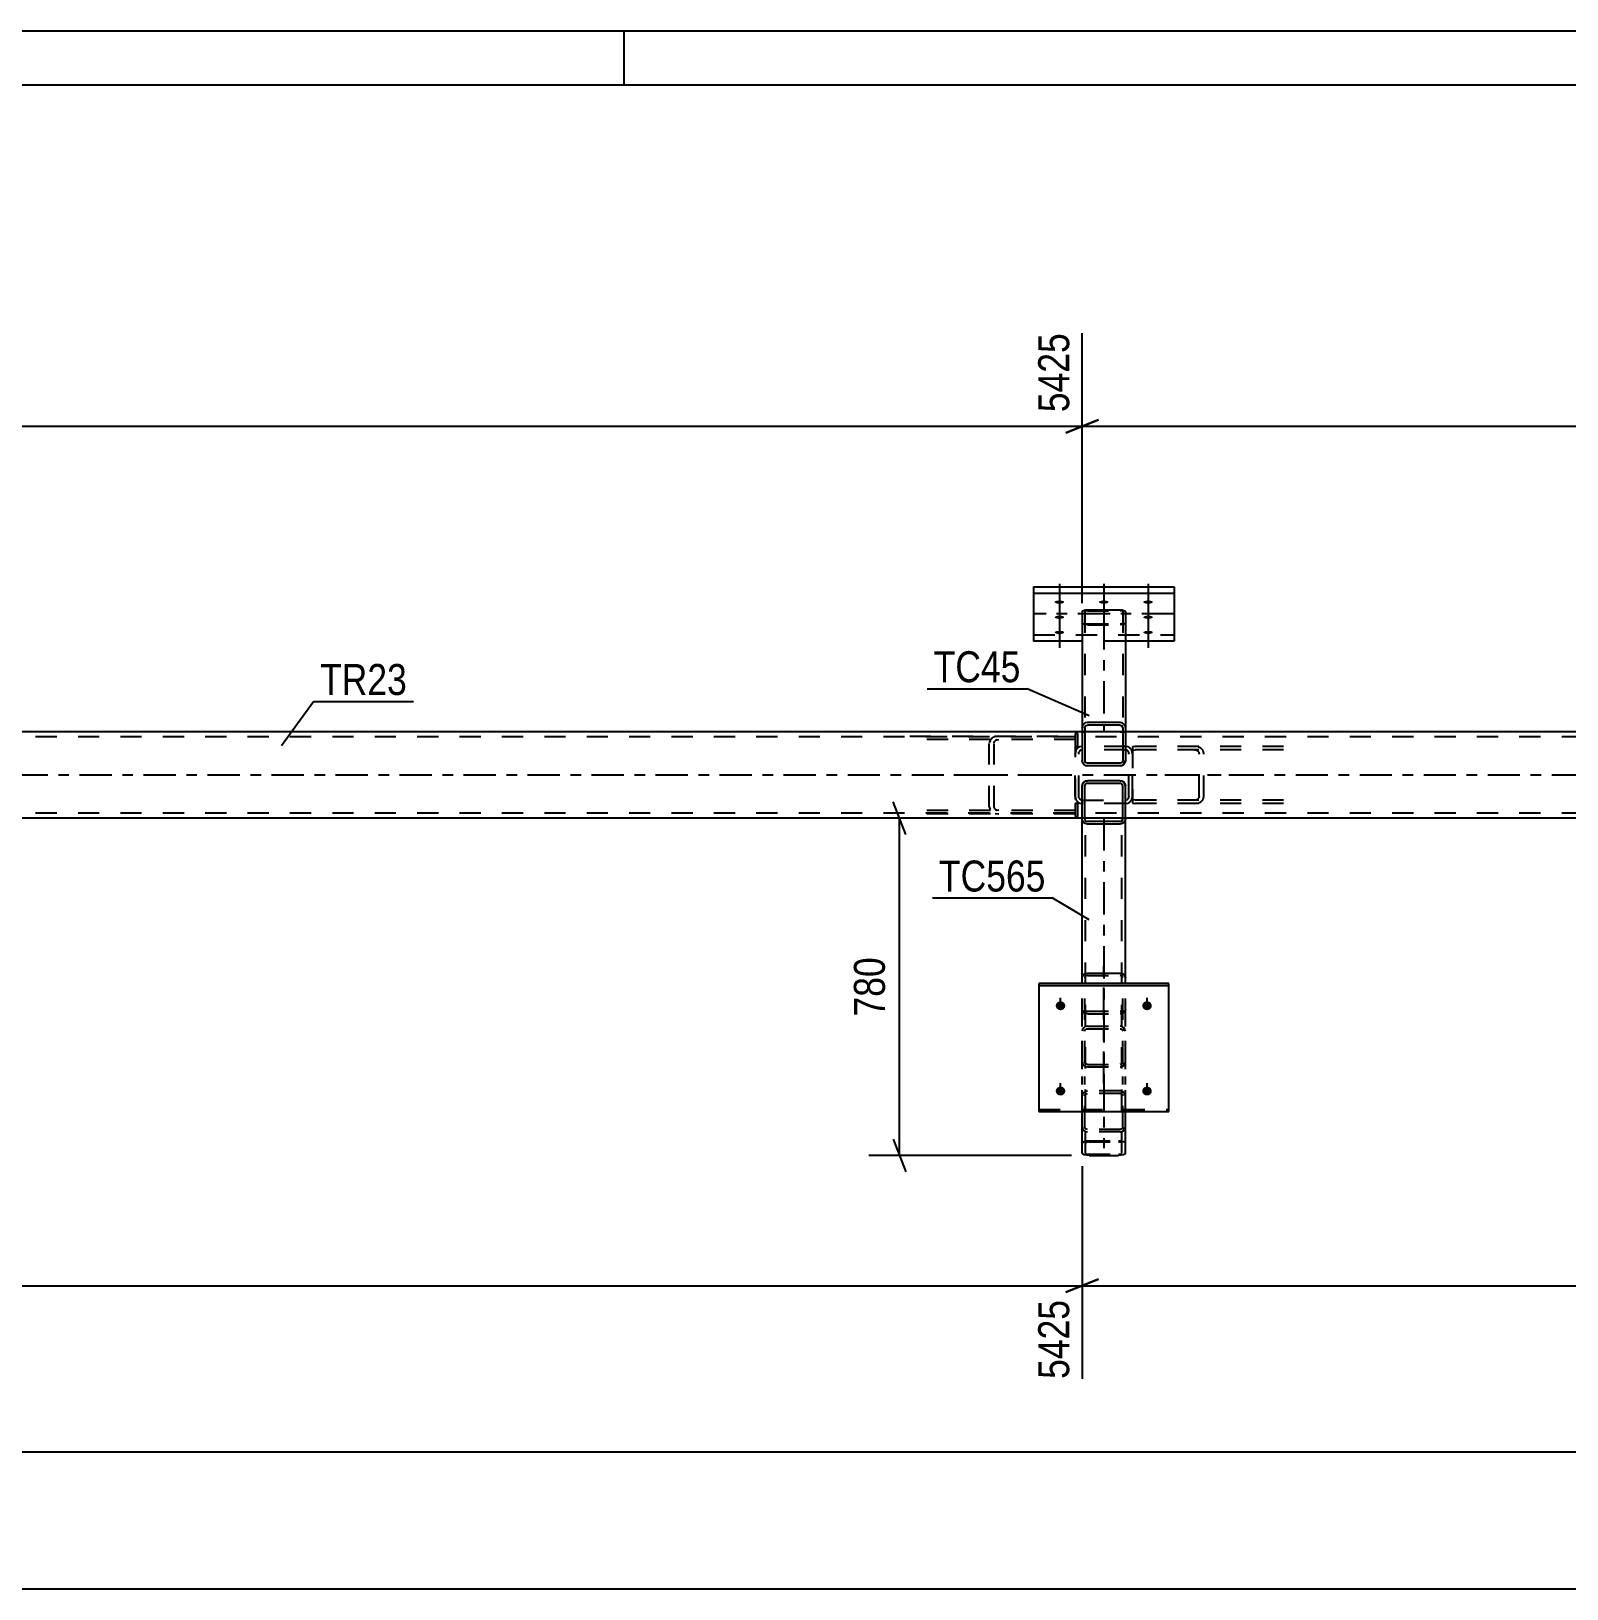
# Model space of a CAD drawing. Header units: millimetres. Extents: x 0 to 1189, y 0 to 841.
# Drawn here: x 294.2 to 436.2, y 696.9 to 841 of the extents above; entities that cross this region are included whole.
import ezdxf

# ---------------------------------------------------------------- set-up
doc = ezdxf.new("R2010")
doc.units = ezdxf.units.MM
doc.linetypes.add('DXK_LINE_DOT2', pattern=[3.9198, 1.9599, -1.9599])
doc.linetypes.add('DXK_LINE_DOT3', pattern=[5.9187, 2.979, -0.9799, 0.9799, -0.9799])
doc.styles.add('Arial Narrow', font='ARIALN.TTF', dxfattribs={"height": 0.2})

# ---------------------------------------------------------------- blocks, each defined once
blk = doc.blocks.new('Unknown-405118385-1163')
at = {"color": 5, "linetype": 'Continuous'}
for p, q in [((1189, 841), (0, 841)), ((349, 836), (349, 841)), ((1184, 836), (5, 836))]:
    blk.add_line(p, q, dxfattribs=at)
blk = doc.blocks.new('Part-405118385-3387 - 3258')
at = {"color": 7, "linetype": 'DXK_LINE_DOT2'}
for p, q in [((390.75, 774.44), (390.7, 774.2)), ((390.7, 770.2), (390.7, 774.2)), ((391.02, 774.2), (391.04, 774.32)), ((391.02, 770.2), (391.02, 774.2)), ((391.34, 774.84), (391.09, 774.79)), ((391.22, 774.49), (391.34, 774.52)), ((395.34, 774.84), (391.34, 774.84)), ((395.34, 774.52), (391.34, 774.52)), ((395.58, 774.79), (395.34, 774.84)), ((395.34, 774.52), (395.46, 774.49)), ((395.63, 774.32), (395.66, 774.2)), ((395.66, 770.2), (395.66, 774.2)), ((395.98, 774.2), (395.93, 774.44)), ((395.98, 770.2), (395.98, 774.2)), ((390.7, 770.2), (390.75, 769.95)), ((391.04, 770.07), (391.02, 770.2)), ((391.09, 769.6), (391.34, 769.56)), ((391.34, 769.88), (391.22, 769.9)), ((391.34, 769.88), (395.34, 769.88)), ((395.34, 769.56), (391.34, 769.56)), ((395.46, 769.9), (395.34, 769.88)), ((395.34, 769.56), (395.58, 769.6)), ((395.66, 770.2), (395.63, 770.07)), ((395.93, 769.95), (395.98, 770.2))]:
    blk.add_line(p, q, dxfattribs=at)
at = {"color": 7, "linetype": 'DXK_LINE_DOT3'}
blk.add_line((393.34, 772.2), (393.34, 772.2), dxfattribs=at)
at = {"color": 7, "linetype": 'DXK_LINE_DOT2'}
for centre, radius, start, end in [((391.34, 774.2), 0.64, 112.5, 157.5), ((391.34, 774.2), 0.32, 112.5, 157.5), ((395.34, 774.2), 0.32, 22.5, 67.5), ((395.34, 774.2), 0.64, 22.5, 67.5), ((391.34, 770.2), 0.64, 202.5, 247.5), ((391.34, 770.2), 0.32, 202.5, 247.5), ((395.34, 770.2), 0.32, 292.5, 337.5), ((395.34, 770.2), 0.64, 292.5, 337.5)]:
    blk.add_arc(centre, radius, start, end, dxfattribs=at)
blk = doc.blocks.new('Part-405118385-3260 - 3258')
at = {"color": 7, "linetype": 'DXK_LINE_DOT2'}
for p, q in [((390.94, 776.04), (390.7, 776.04)), ((390.7, 776.04), (390.7, 774.84)), ((390.94, 774.84), (390.94, 776.04)), ((390.7, 774.84), (390.94, 774.84))]:
    blk.add_line(p, q, dxfattribs=at)
at = {"color": 7, "linetype": 'DXK_LINE_DOT3'}
blk.add_line((390.82, 775.44), (390.82, 775.44), dxfattribs=at)
blk = doc.blocks.new('Bolt-405118385-3295 - 3258')
at = {"linetype": 'Continuous'}
for points in [[(389.24, 788.34), (389.33, 788.34), (389.42, 788.33), (389.5, 788.31), (389.56, 788.29), (389.62, 788.27), (389.66, 788.24), (389.67, 788.21), (389.67, 788.17), (389.66, 788.14), (389.62, 788.12), (389.56, 788.09), (389.5, 788.07), (389.42, 788.05), (389.33, 788.04), (389.24, 788.04), (389.15, 788.04), (389.06, 788.05), (388.98, 788.07), (388.91, 788.09), (388.86, 788.12), (388.82, 788.14), (388.8, 788.17), (388.8, 788.21), (388.82, 788.24), (388.86, 788.27), (388.91, 788.29), (388.98, 788.31), (389.06, 788.33), (389.15, 788.34)], [(393.34, 788.34), (393.43, 788.34), (393.52, 788.33), (393.6, 788.31), (393.66, 788.29), (393.72, 788.27), (393.76, 788.24), (393.77, 788.21), (393.77, 788.17), (393.76, 788.14), (393.72, 788.12), (393.66, 788.09), (393.6, 788.07), (393.52, 788.05), (393.43, 788.04), (393.34, 788.04), (393.25, 788.04), (393.16, 788.05), (393.08, 788.07), (393.01, 788.09), (392.96, 788.12), (392.92, 788.14), (392.9, 788.17), (392.9, 788.21), (392.92, 788.24), (392.96, 788.27), (393.01, 788.29), (393.08, 788.31), (393.16, 788.33), (393.25, 788.34)], [(397.44, 788.34), (397.53, 788.34), (397.62, 788.33), (397.7, 788.31), (397.76, 788.29), (397.82, 788.27), (397.86, 788.24), (397.87, 788.21), (397.87, 788.17), (397.86, 788.14), (397.82, 788.12), (397.76, 788.09), (397.7, 788.07), (397.62, 788.05), (397.53, 788.04), (397.44, 788.04), (397.35, 788.04), (397.26, 788.05), (397.18, 788.07), (397.11, 788.09), (397.06, 788.12), (397.02, 788.14), (397, 788.17), (397, 788.21), (397.02, 788.24), (397.06, 788.27), (397.11, 788.29), (397.18, 788.31), (397.26, 788.33), (397.35, 788.34)], [(389.24, 786.94), (389.33, 786.94), (389.42, 786.93), (389.5, 786.91), (389.56, 786.89), (389.62, 786.86), (389.66, 786.83), (389.67, 786.8), (389.67, 786.77), (389.66, 786.74), (389.62, 786.71), (389.56, 786.69), (389.5, 786.67), (389.42, 786.65), (389.33, 786.64), (389.24, 786.64), (389.15, 786.64), (389.06, 786.65), (388.98, 786.67), (388.91, 786.69), (388.86, 786.71), (388.82, 786.74), (388.8, 786.77), (388.8, 786.8), (388.82, 786.83), (388.86, 786.86), (388.91, 786.89), (388.98, 786.91), (389.06, 786.93), (389.15, 786.94)], [(397.44, 786.94), (397.53, 786.94), (397.62, 786.93), (397.7, 786.91), (397.76, 786.89), (397.82, 786.86), (397.86, 786.83), (397.87, 786.8), (397.87, 786.77), (397.86, 786.74), (397.82, 786.71), (397.76, 786.69), (397.7, 786.67), (397.62, 786.65), (397.53, 786.64), (397.44, 786.64), (397.35, 786.64), (397.26, 786.65), (397.18, 786.67), (397.11, 786.69), (397.06, 786.71), (397.02, 786.74), (397, 786.77), (397, 786.8), (397.02, 786.83), (397.06, 786.86), (397.11, 786.89), (397.18, 786.91), (397.26, 786.93), (397.35, 786.94)], [(389.24, 785.54), (389.33, 785.53), (389.42, 785.52), (389.5, 785.51), (389.56, 785.49), (389.62, 785.46), (389.66, 785.43), (389.67, 785.4), (389.67, 785.37), (389.66, 785.34), (389.62, 785.31), (389.56, 785.29), (389.5, 785.26), (389.42, 785.25), (389.33, 785.24), (389.24, 785.24), (389.15, 785.24), (389.06, 785.25), (388.98, 785.26), (388.91, 785.29), (388.86, 785.31), (388.82, 785.34), (388.8, 785.37), (388.8, 785.4), (388.82, 785.43), (388.86, 785.46), (388.91, 785.49), (388.98, 785.51), (389.06, 785.52), (389.15, 785.53)], [(397.44, 785.54), (397.53, 785.53), (397.62, 785.52), (397.7, 785.51), (397.76, 785.49), (397.82, 785.46), (397.86, 785.43), (397.87, 785.4), (397.87, 785.37), (397.86, 785.34), (397.82, 785.31), (397.76, 785.29), (397.7, 785.26), (397.62, 785.25), (397.53, 785.24), (397.44, 785.24), (397.35, 785.24), (397.26, 785.25), (397.18, 785.26), (397.11, 785.29), (397.06, 785.31), (397.02, 785.34), (397, 785.37), (397, 785.4), (397.02, 785.43), (397.06, 785.46), (397.11, 785.49), (397.18, 785.51), (397.26, 785.52), (397.35, 785.53)]]:
    blk.add_hatch(color=1, dxfattribs=at).paths.add_polyline_path(points)
at = {"color": 1, "linetype": 'Continuous'}
for p, q in [((389.24, 789.88), (389.24, 786.76)), ((393.34, 789.88), (393.34, 786.76)), ((397.44, 789.88), (397.44, 786.76)), ((389.24, 788.48), (389.24, 785.36)), ((397.44, 788.48), (397.44, 785.36)), ((389.24, 787.08), (389.24, 783.96)), ((397.44, 787.08), (397.44, 783.96))]:
    blk.add_line(p, q, dxfattribs=at)
at = {"color": 1, "linetype": 'DXK_LINE_DOT2'}
blk.add_line((393.34, 787.08), (393.34, 783.96), dxfattribs=at)
blk = doc.blocks.new('Part-405118385-3371 - 3258')
at = {"color": 2, "linetype": 'Continuous'}
for p, q in [((386.84, 789.61), (399.84, 789.61)), ((386.84, 789.61), (386.84, 784.57)), ((399.84, 789.61), (399.84, 784.57)), ((386.84, 789.01), (399.84, 789.01)), ((391.34, 784.57), (386.84, 784.57)), ((399.84, 784.57), (395.34, 784.57))]:
    blk.add_line(p, q, dxfattribs=at)
at = {"color": 7, "linetype": 'DXK_LINE_DOT3'}
blk.add_line((399.84, 787.09), (386.84, 787.09), dxfattribs=at)
at = {"color": 7, "linetype": 'DXK_LINE_DOT2'}
for p, q in [((386.84, 785.17), (399.84, 785.17)), ((395.34, 784.57), (391.34, 784.57))]:
    blk.add_line(p, q, dxfattribs=at)
blk = doc.blocks.new('Part-405118385-41547 - 3258')
at = {"color": 2, "linetype": 'Continuous'}
for p, q in [((399.34, 752.9), (387.34, 752.9)), ((387.34, 752.9), (387.34, 741.08)), ((387.34, 752.74), (399.34, 752.74)), ((399.34, 741.08), (399.34, 752.9)), ((387.34, 741.08), (399.34, 741.08))]:
    blk.add_line(p, q, dxfattribs=at)
at = {"color": 7, "linetype": 'DXK_LINE_DOT2'}
blk.add_line((387.34, 741.25), (399.34, 741.25), dxfattribs=at)
blk = doc.blocks.new('Part-405118385-3409 - 3258')
at = {"color": 7, "linetype": 'DXK_LINE_DOT2'}
for p, q in [((375.39, 775.8), (390.7, 775.8)), ((390.7, 775.48), (375.39, 775.48)), ((382.78, 775.24), (382.75, 775.16)), ((382.82, 775.4), (382.78, 775.24)), ((383.19, 775.16), (383.21, 775.24)), ((383.21, 775.24), (383.23, 775.28)), ((383.63, 775.8), (383.3, 775.75)), ((383.46, 775.45), (383.63, 775.48)), ((390.7, 775.8), (390.7, 768.6)), ((382.75, 769.24), (382.75, 775.16)), ((383.19, 769.24), (383.19, 775.16)), ((390.7, 768.92), (375.39, 768.92)), ((390.7, 768.6), (375.39, 768.6)), ((382.75, 769.24), (382.82, 768.99)), ((383.23, 769.11), (383.19, 769.24)), ((383.3, 768.64), (383.63, 768.6)), ((383.63, 768.92), (383.46, 768.94))]:
    blk.add_line(p, q, dxfattribs=at)
at = {"color": 7, "linetype": 'DXK_LINE_DOT3'}
blk.add_line((379.46, 772.2), (387.7, 772.2), dxfattribs=at)
at = {"color": 7, "linetype": 'DXK_LINE_DOT2'}
for centre, radius, start, end in [((383.5, 774.97), 0.802, 104.5547, 147.5896), ((383.56, 775.06), 0.401, 104.5547, 147.5896), ((383.56, 769.33), 0.401, 212.4104, 255.4453)]:
    blk.add_arc(centre, radius, start, end, dxfattribs=at)
blk = doc.blocks.new('Bolt-405118385-41559 - 3258')
at = {"linetype": 'Continuous'}
for points in [[(397.34, 751.27), (397.43, 751.26), (397.52, 751.23), (397.6, 751.19), (397.66, 751.13), (397.72, 751.06), (397.76, 750.98), (397.78, 750.9), (397.78, 750.81), (397.76, 750.73), (397.72, 750.65), (397.66, 750.58), (397.6, 750.52), (397.52, 750.48), (397.43, 750.45), (397.34, 750.44), (397.25, 750.45), (397.16, 750.48), (397.08, 750.52), (397.01, 750.58), (396.96, 750.65), (396.92, 750.73), (396.9, 750.81), (396.9, 750.9), (396.92, 750.98), (396.96, 751.06), (397.01, 751.13), (397.08, 751.19), (397.16, 751.23), (397.25, 751.26)], [(397.34, 743.38), (397.43, 743.37), (397.52, 743.34), (397.6, 743.3), (397.66, 743.24), (397.72, 743.17), (397.76, 743.09), (397.78, 743.01), (397.78, 742.92), (397.76, 742.83), (397.72, 742.76), (397.66, 742.69), (397.6, 742.63), (397.52, 742.58), (397.43, 742.56), (397.34, 742.55), (397.25, 742.56), (397.16, 742.58), (397.08, 742.63), (397.01, 742.69), (396.96, 742.76), (396.92, 742.83), (396.9, 742.92), (396.9, 743.01), (396.92, 743.09), (396.96, 743.17), (397.01, 743.24), (397.08, 743.3), (397.16, 743.34), (397.25, 743.37)]]:
    blk.add_hatch(color=1, dxfattribs=at).paths.add_polyline_path(points)
at = {"color": 1, "linetype": 'Continuous'}
for p, q in [((397.34, 750.51), (397.34, 751.58)), ((397.34, 742.62), (397.34, 743.69))]:
    blk.add_line(p, q, dxfattribs=at)
blk = doc.blocks.new('Part-405118385-3370 - 3258')
at = {"color": 2, "linetype": 'Continuous'}
for p, q in [((391.34, 787.31), (391.37, 787.37)), ((391.34, 787.31), (391.34, 776.58)), ((391.37, 787.37), (391.48, 787.42)), ((391.48, 787.42), (391.63, 787.46)), ((391.63, 787.46), (391.82, 787.47)), ((391.82, 787.47), (394.86, 787.47)), ((394.86, 787.47), (395.04, 787.46)), ((395.04, 787.46), (395.2, 787.42)), ((395.2, 787.42), (395.3, 787.37)), ((395.3, 787.37), (395.34, 787.31)), ((395.34, 787.31), (395.34, 776.2)), ((394.86, 776.2), (391.58, 776.2)), ((395.1, 776.2), (394.86, 776.2)), ((395.34, 776.2), (395.34, 776.2))]:
    blk.add_line(p, q, dxfattribs=at)
at = {"color": 7, "linetype": 'DXK_LINE_DOT2'}
for p, q in [((391.6, 787.34), (391.58, 787.31)), ((391.58, 787.31), (391.58, 776.2)), ((391.65, 787.37), (391.6, 787.34)), ((391.72, 787.38), (391.65, 787.37)), ((391.82, 787.39), (391.72, 787.38)), ((391.82, 787.39), (394.86, 787.39)), ((394.95, 787.38), (394.86, 787.39)), ((395.03, 787.37), (394.95, 787.38)), ((395.08, 787.34), (395.03, 787.37)), ((395.1, 787.31), (395.08, 787.34)), ((395.1, 787.31), (395.1, 776.2)), ((391.37, 786.21), (391.34, 786.27)), ((391.48, 786.15), (391.37, 786.21)), ((391.63, 786.12), (391.48, 786.15)), ((391.58, 786.27), (391.6, 786.24)), ((391.6, 786.24), (391.65, 786.21)), ((391.82, 786.1), (391.63, 786.12)), ((391.65, 786.21), (391.72, 786.19)), ((391.72, 786.19), (391.82, 786.19)), ((391.82, 786.19), (394.86, 786.19)), ((391.82, 786.1), (394.86, 786.1)), ((394.86, 786.19), (394.95, 786.19)), ((395.04, 786.12), (394.86, 786.1)), ((394.95, 786.19), (395.03, 786.21)), ((395.03, 786.21), (395.08, 786.24)), ((395.2, 786.15), (395.04, 786.12)), ((395.08, 786.24), (395.1, 786.27)), ((395.3, 786.21), (395.2, 786.15)), ((395.34, 786.27), (395.3, 786.21)), ((391.34, 776.58), (391.34, 776.2)), ((391.58, 776.2), (391.34, 776.2)), ((394.86, 776.2), (395.04, 776.2)), ((395.08, 776.2), (395.1, 776.2)), ((395.34, 776.2), (395.1, 776.2))]:
    blk.add_line(p, q, dxfattribs=at)
at = {"color": 7, "linetype": 'DXK_LINE_DOT3'}
blk.add_line((393.34, 786.79), (393.34, 776.2), dxfattribs=at)
blk = doc.blocks.new('Part-405118385-3377 - 3258')
at = {"color": 7, "linetype": 'DXK_LINE_DOT2'}
for p, q in [((892.34, 775.72), (174.34, 775.72)), ((391.37, 776.2), (391.34, 776.2)), ((395.34, 776.2), (391.34, 776.2)), ((892.34, 768.68), (174.34, 768.68)), ((395.34, 768.2), (391.34, 768.2))]:
    blk.add_line(p, q, dxfattribs=at)
at = {"color": 2, "linetype": 'Continuous'}
for p, q in [((391.34, 776.2), (179.14, 776.2)), ((631.34, 776.2), (395.34, 776.2)), ((391.34, 768.2), (179.14, 768.2)), ((631.34, 768.2), (395.34, 768.2))]:
    blk.add_line(p, q, dxfattribs=at)
at = {"color": 7, "linetype": 'DXK_LINE_DOT3'}
blk.add_line((174.34, 772.2), (892.34, 772.2), dxfattribs=at)
blk = doc.blocks.new('Part-405118385-3380 - 3258')
at = {"color": 7, "linetype": 'DXK_LINE_DOT2'}
for p, q in [((396.23, 774.84), (395.98, 774.8)), ((395.98, 774.8), (395.98, 769.59)), ((395.98, 774.45), (396.07, 774.49)), ((396.07, 774.49), (396.23, 774.52)), ((409.97, 774.84), (396.23, 774.84)), ((409.97, 774.52), (396.23, 774.52)), ((402.06, 774.79), (401.73, 774.84)), ((401.73, 774.52), (401.89, 774.49)), ((402.13, 774.32), (402.17, 774.2)), ((402.17, 770.2), (402.17, 774.2)), ((402.6, 774.2), (402.54, 774.44)), ((402.6, 770.2), (402.6, 774.2)), ((396.07, 769.9), (395.98, 769.94)), ((395.98, 769.59), (396.23, 769.56)), ((396.23, 769.88), (396.07, 769.9)), ((409.97, 769.88), (396.23, 769.88)), ((409.97, 769.56), (396.23, 769.56)), ((401.89, 769.9), (401.73, 769.88)), ((401.73, 769.56), (402.06, 769.6)), ((402.17, 770.2), (402.13, 770.07)), ((402.54, 769.95), (402.6, 770.2))]:
    blk.add_line(p, q, dxfattribs=at)
at = {"color": 7, "linetype": 'DXK_LINE_DOT3'}
blk.add_line((398.98, 772.2), (407.22, 772.2), dxfattribs=at)
at = {"color": 7, "linetype": 'DXK_LINE_DOT2'}
for centre, radius, start, end in [((401.79, 774.1), 0.401, 32.4104, 75.4453), ((401.86, 774.01), 0.802, 32.4104, 75.4453), ((401.79, 770.29), 0.401, 284.5547, 327.5896), ((401.86, 770.38), 0.802, 284.5547, 327.5896)]:
    blk.add_arc(centre, radius, start, end, dxfattribs=at)
blk = doc.blocks.new('Part-405118385-3439 - 3258')
at = {"color": 7, "linetype": 'DXK_LINE_DOT2'}
for p, q in [((390.94, 769.56), (390.7, 769.56)), ((390.7, 769.56), (390.7, 768.36)), ((390.94, 768.36), (390.94, 769.56)), ((390.7, 768.36), (390.94, 768.36))]:
    blk.add_line(p, q, dxfattribs=at)
blk = doc.blocks.new('Part-405118385-3452 - 3258')
at = {"color": 7, "linetype": 'DXK_LINE_DOT2'}
for p, q in [((391.34, 739.64), (391.34, 744.31)), ((391.58, 739.64), (391.58, 744.31)), ((395.1, 739.64), (395.1, 744.31)), ((395.34, 739.64), (395.34, 744.31)), ((391.37, 742.69), (391.34, 742.51)), ((391.48, 742.83), (391.37, 742.69)), ((391.63, 742.93), (391.48, 742.83)), ((391.58, 742.51), (391.6, 742.6)), ((391.6, 742.6), (391.65, 742.67)), ((391.82, 742.97), (391.63, 742.93)), ((391.65, 742.67), (391.72, 742.72)), ((391.72, 742.72), (391.82, 742.74)), ((394.86, 742.97), (391.82, 742.97)), ((394.86, 742.74), (391.82, 742.74)), ((395.04, 742.93), (394.86, 742.97)), ((394.86, 742.74), (394.95, 742.72)), ((394.95, 742.72), (395.03, 742.67)), ((395.03, 742.67), (395.08, 742.6)), ((395.2, 742.83), (395.04, 742.93)), ((395.08, 742.6), (395.1, 742.51)), ((395.3, 742.69), (395.2, 742.83)), ((395.34, 742.51), (395.3, 742.69)), ((391.34, 739.64), (391.37, 739.47)), ((391.37, 739.47), (391.48, 739.32)), ((391.48, 739.32), (391.63, 739.22)), ((391.6, 739.56), (391.58, 739.64)), ((391.65, 739.48), (391.6, 739.56)), ((391.63, 739.22), (391.82, 739.19)), ((391.72, 739.43), (391.65, 739.48)), ((391.82, 739.42), (391.72, 739.43)), ((394.86, 739.42), (391.82, 739.42)), ((394.86, 739.19), (391.82, 739.19)), ((394.95, 739.43), (394.86, 739.42)), ((394.86, 739.19), (395.04, 739.22)), ((395.03, 739.48), (394.95, 739.43)), ((395.08, 739.56), (395.03, 739.48)), ((395.04, 739.22), (395.2, 739.32)), ((395.1, 739.64), (395.08, 739.56)), ((395.2, 739.32), (395.3, 739.47)), ((395.3, 739.47), (395.34, 739.64))]:
    blk.add_line(p, q, dxfattribs=at)
at = {"color": 7, "linetype": 'DXK_LINE_DOT3'}
blk.add_line((393.34, 742.74), (393.34, 741.08), dxfattribs=at)
blk = doc.blocks.new('Part-405118385-3467 - 3258')
at = {"color": 7, "linetype": 'DXK_LINE_DOT2'}
for p, q in [((391.58, 768.2), (391.34, 768.2)), ((391.34, 768.14), (391.34, 768.2)), ((391.66, 737.22), (391.66, 768.2)), ((394.92, 768.2), (394.94, 768.2)), ((395.34, 768.2), (394.94, 768.2)), ((394.99, 768.2), (395.02, 768.2)), ((395.02, 737.22), (395.02, 768.2)), ((395.34, 768.14), (395.34, 768.2)), ((391.34, 741.08), (391.34, 753.42)), ((395.34, 741.08), (395.34, 753.42)), ((391.34, 738.15), (391.39, 738.23)), ((391.39, 738.23), (391.52, 738.3)), ((391.52, 738.3), (391.73, 738.35)), ((391.68, 738.19), (391.66, 738.15)), ((391.75, 738.23), (391.68, 738.19)), ((391.73, 738.35), (391.98, 738.37)), ((391.85, 738.25), (391.75, 738.23)), ((391.98, 738.26), (391.85, 738.25)), ((391.98, 738.37), (394.7, 738.37)), ((391.98, 738.26), (394.7, 738.26)), ((394.7, 738.37), (394.94, 738.35)), ((394.82, 738.25), (394.7, 738.26)), ((394.92, 738.23), (394.82, 738.25)), ((394.92, 738.23), (394.94, 738.22)), ((394.94, 738.35), (395.15, 738.3)), ((394.94, 738.22), (394.99, 738.19)), ((395.02, 738.15), (394.99, 738.19)), ((395.15, 738.3), (395.29, 738.23)), ((395.29, 738.23), (395.34, 738.15)), ((391.66, 737.22), (391.68, 737.18)), ((391.68, 737.18), (391.75, 737.14)), ((391.75, 737.14), (391.85, 737.12)), ((391.85, 737.12), (391.98, 737.11)), ((391.98, 737.11), (394.7, 737.11)), ((394.7, 737.11), (394.82, 737.12)), ((394.82, 737.12), (394.92, 737.14)), ((394.92, 737.14), (394.99, 737.18)), ((394.99, 737.18), (395.02, 737.22))]:
    blk.add_line(p, q, dxfattribs=at)
at = {"color": 2, "linetype": 'Continuous'}
for p, q in [((391.34, 753.42), (391.34, 768.14)), ((395.1, 768.2), (391.58, 768.2)), ((395.34, 753.42), (395.34, 768.14)), ((391.34, 737.22), (391.34, 741.08)), ((395.34, 737.22), (395.34, 741.08)), ((391.39, 737.13), (391.34, 737.22)), ((391.52, 737.06), (391.39, 737.13)), ((391.73, 737.02), (391.52, 737.06)), ((391.98, 737), (391.73, 737.02)), ((391.98, 737), (394.7, 737)), ((394.94, 737.02), (394.7, 737)), ((395.15, 737.06), (394.94, 737.02)), ((395.29, 737.13), (395.15, 737.06)), ((395.34, 737.22), (395.29, 737.13))]:
    blk.add_line(p, q, dxfattribs=at)
at = {"color": 7, "linetype": 'DXK_LINE_DOT3'}
blk.add_line((393.34, 768.2), (393.34, 737.68), dxfattribs=at)
blk = doc.blocks.new('Part-405118385-41546 - 3258')
at = {"color": 7, "linetype": 'DXK_LINE_DOT3'}
blk.add_line((393.34, 743.65), (393.34, 755.41), dxfattribs=at)
at = {"color": 2, "linetype": 'Continuous'}
for p, q in [((391.34, 753.42), (391.37, 753.59)), ((391.37, 753.59), (391.48, 753.74)), ((391.48, 753.74), (391.63, 753.84)), ((391.63, 753.84), (391.82, 753.87)), ((391.82, 753.87), (394.86, 753.87)), ((394.86, 753.87), (395.04, 753.84)), ((395.04, 753.84), (395.2, 753.74)), ((395.2, 753.74), (395.3, 753.59)), ((395.3, 753.59), (395.34, 753.42)), ((391.34, 752.9), (391.34, 753.42)), ((395.34, 752.9), (395.34, 753.42))]:
    blk.add_line(p, q, dxfattribs=at)
at = {"color": 7, "linetype": 'DXK_LINE_DOT2'}
for p, q in [((391.65, 753.58), (391.6, 753.51)), ((391.72, 753.63), (391.65, 753.58)), ((391.82, 753.64), (391.72, 753.63)), ((391.82, 753.64), (394.86, 753.64)), ((394.95, 753.63), (394.86, 753.64)), ((395.03, 753.58), (394.95, 753.63)), ((395.08, 753.51), (395.03, 753.58)), ((391.34, 745.64), (391.34, 752.9)), ((391.6, 753.51), (391.58, 753.42)), ((391.58, 745.64), (391.58, 753.42)), ((395.1, 753.42), (395.08, 753.51)), ((395.1, 745.64), (395.1, 753.42)), ((395.34, 745.64), (395.34, 752.9)), ((391.37, 750.39), (391.34, 750.56)), ((391.48, 750.24), (391.37, 750.39)), ((391.63, 750.15), (391.48, 750.24)), ((391.58, 750.56), (391.6, 750.48)), ((391.6, 750.48), (391.65, 750.4)), ((391.82, 750.11), (391.63, 750.15)), ((391.65, 750.4), (391.72, 750.35)), ((391.72, 750.35), (391.82, 750.34)), ((391.82, 750.34), (394.86, 750.34)), ((391.82, 750.11), (394.86, 750.11)), ((394.86, 750.34), (394.95, 750.35)), ((395.04, 750.15), (394.86, 750.11)), ((394.95, 750.35), (395.03, 750.4)), ((395.03, 750.4), (395.08, 750.48)), ((395.2, 750.24), (395.04, 750.15)), ((395.08, 750.48), (395.1, 750.56)), ((395.3, 750.39), (395.2, 750.24)), ((395.34, 750.56), (395.3, 750.39)), ((391.37, 748.67), (391.34, 748.5)), ((391.48, 748.82), (391.37, 748.67)), ((391.63, 748.92), (391.48, 748.82)), ((391.58, 748.5), (391.6, 748.59)), ((391.6, 748.59), (391.65, 748.66)), ((391.82, 748.95), (391.63, 748.92)), ((391.65, 748.66), (391.72, 748.71)), ((391.72, 748.71), (391.82, 748.73)), ((391.82, 748.95), (394.86, 748.95)), ((391.82, 748.73), (394.86, 748.73)), ((395.04, 748.92), (394.86, 748.95)), ((394.86, 748.73), (394.95, 748.71)), ((394.95, 748.71), (395.03, 748.66)), ((395.03, 748.66), (395.08, 748.59)), ((395.2, 748.82), (395.04, 748.92)), ((395.08, 748.59), (395.1, 748.5)), ((395.3, 748.67), (395.2, 748.82)), ((395.34, 748.5), (395.3, 748.67)), ((391.34, 745.64), (391.37, 745.47)), ((391.37, 745.47), (391.48, 745.32)), ((391.48, 745.32), (391.63, 745.23)), ((391.6, 745.56), (391.58, 745.64)), ((391.65, 745.48), (391.6, 745.56)), ((391.63, 745.23), (391.82, 745.19)), ((391.72, 745.44), (391.65, 745.48)), ((391.82, 745.42), (391.72, 745.44)), ((391.82, 745.42), (394.86, 745.42)), ((391.82, 745.19), (394.86, 745.19)), ((394.95, 745.44), (394.86, 745.42)), ((394.86, 745.19), (395.04, 745.23)), ((395.03, 745.48), (394.95, 745.44)), ((395.08, 745.56), (395.03, 745.48)), ((395.04, 745.23), (395.2, 745.32)), ((395.1, 745.64), (395.08, 745.56)), ((395.2, 745.32), (395.3, 745.47)), ((395.3, 745.47), (395.34, 745.64))]:
    blk.add_line(p, q, dxfattribs=at)
blk = doc.blocks.new('Part-405118385-41552 - 3258')
at = {"color": 2, "linetype": 'Continuous'}
for p, q in [((391.37, 776.76), (391.34, 776.57)), ((391.48, 776.91), (391.37, 776.76)), ((391.63, 777.02), (391.48, 776.91)), ((391.58, 776.57), (391.59, 776.66)), ((391.59, 776.66), (391.65, 776.74)), ((391.82, 777.05), (391.63, 777.02)), ((391.65, 776.74), (391.72, 776.79)), ((391.72, 776.79), (391.82, 776.81)), ((394.86, 777.05), (391.82, 777.05)), ((394.86, 776.81), (391.82, 776.81)), ((395.04, 777.02), (394.86, 777.05)), ((394.86, 776.81), (394.95, 776.79)), ((394.95, 776.79), (395.03, 776.74)), ((395.08, 776.66), (395.03, 776.74)), ((395.19, 776.91), (395.04, 777.02)), ((395.1, 776.57), (395.08, 776.66)), ((395.19, 776.91), (395.3, 776.76)), ((395.3, 776.76), (395.34, 776.57)), ((391.34, 776.57), (391.34, 773.53)), ((391.58, 776.57), (391.58, 773.53)), ((395.1, 776.57), (395.1, 773.53)), ((395.34, 776.57), (395.34, 773.53)), ((391.34, 773.53), (391.37, 773.35)), ((391.37, 773.35), (391.48, 773.19)), ((391.48, 773.19), (391.63, 773.09)), ((391.58, 773.53), (391.59, 773.44)), ((391.59, 773.44), (391.65, 773.36)), ((391.63, 773.09), (391.82, 773.05)), ((391.72, 773.31), (391.65, 773.36)), ((391.82, 773.29), (391.72, 773.31)), ((394.86, 773.29), (391.82, 773.29)), ((394.86, 773.05), (391.82, 773.05)), ((394.95, 773.31), (394.86, 773.29)), ((394.86, 773.05), (395.04, 773.09)), ((395.03, 773.36), (394.95, 773.31)), ((395.08, 773.44), (395.03, 773.36)), ((395.04, 773.09), (395.19, 773.19)), ((395.1, 773.53), (395.08, 773.44)), ((395.19, 773.19), (395.3, 773.35)), ((395.3, 773.35), (395.34, 773.53))]:
    blk.add_line(p, q, dxfattribs=at)
at = {"color": 7, "linetype": 'DXK_LINE_DOT2'}
for p, q in [((391.58, 776.2), (391.34, 776.2)), ((391.34, 776.2), (391.58, 776.2)), ((395.34, 776.2), (395.1, 776.2)), ((395.1, 776.2), (395.34, 776.2)), ((391.37, 773.35), (391.34, 773.53)), ((391.82, 773.05), (391.63, 773.09)), ((395.04, 773.09), (394.86, 773.05)), ((395.34, 773.53), (395.3, 773.35))]:
    blk.add_line(p, q, dxfattribs=at)
for centre, start, end in [((391.82, 773.53), 202.5, 247.5), ((394.86, 773.53), 292.5, 337.5)]:
    blk.add_arc(centre, 0.48, start, end, dxfattribs=at)
blk = doc.blocks.new('Part-405118385-41553 - 3258')
at = {"color": 2, "linetype": 'Continuous'}
for p, q in [((391.37, 771.37), (391.34, 771.18)), ((391.34, 768.14), (391.34, 771.18)), ((391.48, 771.52), (391.37, 771.37)), ((391.63, 771.63), (391.48, 771.52)), ((391.6, 771.27), (391.58, 771.18)), ((391.58, 768.14), (391.58, 771.18)), ((391.65, 771.35), (391.6, 771.27)), ((391.82, 771.66), (391.63, 771.63)), ((391.72, 771.4), (391.65, 771.35)), ((391.82, 771.42), (391.72, 771.4)), ((394.86, 771.66), (391.82, 771.66)), ((394.86, 771.42), (391.82, 771.42)), ((395.04, 771.63), (394.86, 771.66)), ((394.95, 771.4), (394.86, 771.42)), ((395.03, 771.35), (394.95, 771.4)), ((395.08, 771.27), (395.03, 771.35)), ((395.2, 771.52), (395.04, 771.63)), ((395.1, 771.18), (395.08, 771.27)), ((395.1, 768.14), (395.1, 771.18)), ((395.3, 771.37), (395.2, 771.52)), ((395.34, 771.18), (395.3, 771.37)), ((395.34, 768.14), (395.34, 771.18)), ((391.37, 767.96), (391.34, 768.14)), ((391.48, 767.8), (391.37, 767.96)), ((391.58, 768.14), (391.6, 768.05)), ((391.6, 768.05), (391.65, 767.97)), ((391.65, 767.97), (391.72, 767.92)), ((394.95, 767.92), (395.03, 767.97)), ((395.03, 767.97), (395.08, 768.05)), ((395.08, 768.05), (395.1, 768.14)), ((395.3, 767.96), (395.2, 767.8)), ((395.34, 768.14), (395.3, 767.96)), ((391.63, 767.7), (391.48, 767.8)), ((391.82, 767.66), (391.63, 767.7)), ((391.72, 767.92), (391.82, 767.9)), ((394.86, 767.9), (391.82, 767.9)), ((394.86, 767.66), (391.82, 767.66)), ((394.86, 767.9), (394.95, 767.92)), ((395.04, 767.7), (394.86, 767.66)), ((395.2, 767.8), (395.04, 767.7))]:
    blk.add_line(p, q, dxfattribs=at)
at = {"color": 7, "linetype": 'DXK_LINE_DOT2'}
for p, q in [((391.34, 771.18), (391.37, 771.37)), ((391.63, 771.63), (391.82, 771.66)), ((394.86, 771.66), (395.04, 771.63)), ((395.3, 771.37), (395.34, 771.18)), ((391.58, 768.2), (391.34, 768.2)), ((395.34, 768.2), (395.1, 768.2))]:
    blk.add_line(p, q, dxfattribs=at)
for centre, start, end in [((391.82, 771.18), 112.5, 157.5), ((394.86, 771.18), 22.5, 67.5)]:
    blk.add_arc(centre, 0.48, start, end, dxfattribs=at)
blk = doc.blocks.new('Bolt-405118385-41558 - 3258')
at = {"linetype": 'Continuous'}
for points in [[(389.34, 751.27), (389.43, 751.26), (389.52, 751.23), (389.6, 751.19), (389.66, 751.13), (389.72, 751.06), (389.76, 750.98), (389.78, 750.9), (389.78, 750.81), (389.76, 750.73), (389.72, 750.65), (389.66, 750.58), (389.6, 750.52), (389.52, 750.48), (389.43, 750.45), (389.34, 750.44), (389.25, 750.45), (389.16, 750.48), (389.08, 750.52), (389.01, 750.58), (388.96, 750.65), (388.92, 750.73), (388.9, 750.81), (388.9, 750.9), (388.92, 750.98), (388.96, 751.06), (389.01, 751.13), (389.08, 751.19), (389.16, 751.23), (389.25, 751.26)], [(389.34, 743.38), (389.43, 743.37), (389.52, 743.34), (389.6, 743.3), (389.66, 743.24), (389.72, 743.17), (389.76, 743.09), (389.78, 743.01), (389.78, 742.92), (389.76, 742.83), (389.72, 742.76), (389.66, 742.69), (389.6, 742.63), (389.52, 742.58), (389.43, 742.56), (389.34, 742.55), (389.25, 742.56), (389.16, 742.58), (389.08, 742.63), (389.01, 742.69), (388.96, 742.76), (388.92, 742.83), (388.9, 742.92), (388.9, 743.01), (388.92, 743.09), (388.96, 743.17), (389.01, 743.24), (389.08, 743.3), (389.16, 743.34), (389.25, 743.37)]]:
    blk.add_hatch(color=1, dxfattribs=at).paths.add_polyline_path(points)
at = {"color": 1, "linetype": 'Continuous'}
for p, q in [((389.34, 750.51), (389.34, 751.58)), ((389.34, 742.62), (389.34, 743.69))]:
    blk.add_line(p, q, dxfattribs=at)
blk = doc.blocks.new('StraightDimension-405118385-33487 - 3258')
at = {"color": 7, "linetype": 'Continuous'}
for p, q in [((174.34, 767.2), (174.34, 721.82)), ((391.34, 736), (391.34, 716.34)), ((175.84, 725.55), (172.84, 724.35)), ((174.34, 724.95), (391.34, 724.95)), ((389.84, 724.35), (392.84, 725.55))]:
    blk.add_line(p, q, dxfattribs=at)
at = {"color": 0}
blk.add_wipeout([(287.09, 725.7), (287.09, 729.9), (278.58, 729.9), (278.58, 725.7)], dxfattribs=at)
at = {"color": 3, "style": 'Arial Narrow'}
blk.add_text('5425', height=2.863, dxfattribs=at).set_placement((279.18, 726.3))
at = {"color": 0, "linetype": 'Continuous'}
for points in [[(173.74, 724.25), (169.54, 724.25), (169.54, 721.22), (173.74, 721.22)], [(390.74, 724.25), (386.54, 724.25), (386.54, 715.74), (390.74, 715.74)]]:
    blk.add_wipeout(points, dxfattribs=at)
at = {"color": 3, "linetype": 'Continuous', "style": 'Arial Narrow'}
for s, height, p in [('0', 2.86, (173.14, 721.82)), ('5425', 2.863, (390.14, 716.34))]:
    blk.add_text(s, height=height, rotation=90.0002, dxfattribs=at).set_placement(p)
blk = doc.blocks.new('StraightDimension-405118385-3469 - 3258')
at = {"color": 7, "linetype": 'Continuous'}
blk.add_line((173.34, 696.92), (893.34, 696.92), dxfattribs=at)
blk = doc.blocks.new('StraightDimension-405118385-3499 - 3258')
at = {"color": 7, "linetype": 'Continuous'}
blk.add_line((174.34, 709.58), (892.34, 709.58), dxfattribs=at)
blk = doc.blocks.new('StraightDimension-405118385-3583 - 3258')
at = {"color": 7, "linetype": 'Continuous'}
for p, q in [((631.34, 781.99), (631.34, 814.9)), ((391.34, 788.09), (391.34, 813.07)), ((392.84, 805.06), (389.84, 803.86)), ((391.34, 804.46), (631.34, 804.46)), ((629.84, 803.86), (632.84, 805.06))]:
    blk.add_line(p, q, dxfattribs=at)
at = {"color": 0}
blk.add_wipeout([(515.59, 805.21), (515.59, 809.41), (507.08, 809.41), (507.08, 805.21)], dxfattribs=at)
at = {"color": 3, "style": 'Arial Narrow'}
blk.add_text('6000', height=2.863, dxfattribs=at).set_placement((507.68, 805.81))
at = {"color": 0, "linetype": 'Continuous'}
blk.add_wipeout([(630.74, 815.5), (626.54, 815.5), (626.54, 805.16), (630.74, 805.16)], dxfattribs=at)
at = {"color": 3, "linetype": 'Continuous', "style": 'Arial Narrow'}
blk.add_text('11425', height=2.863, rotation=90.0002, dxfattribs=at).set_placement((630.14, 805.76))
blk = doc.blocks.new('StraightDimension-405118385-3601 - 3258')
at = {"color": 7, "linetype": 'Continuous'}
for p, q in [((391.34, 788.09), (391.34, 813.07)), ((174.34, 782), (174.34, 807.58)), ((175.84, 805.06), (172.84, 803.86)), ((174.34, 804.46), (391.34, 804.46)), ((389.84, 803.86), (392.84, 805.06))]:
    blk.add_line(p, q, dxfattribs=at)
at = {"color": 0}
blk.add_wipeout([(287.09, 805.21), (287.09, 809.41), (278.58, 809.41), (278.58, 805.21)], dxfattribs=at)
at = {"color": 3, "style": 'Arial Narrow'}
blk.add_text('5425', height=2.863, dxfattribs=at).set_placement((279.18, 805.81))
at = {"color": 0, "linetype": 'Continuous'}
for points in [[(390.74, 813.67), (386.54, 813.67), (386.54, 805.16), (390.74, 805.16)], [(173.74, 808.18), (169.54, 808.18), (169.54, 805.16), (173.74, 805.16)]]:
    blk.add_wipeout(points, dxfattribs=at)
at = {"color": 3, "linetype": 'Continuous', "style": 'Arial Narrow'}
for s, height, p in [('5425', 2.863, (390.14, 805.76)), ('0', 2.86, (173.14, 805.76))]:
    blk.add_text(s, height=height, rotation=90.0002, dxfattribs=at).set_placement(p)
blk = doc.blocks.new('StraightDimension-405118385-31419 - 3258')
at = {"color": 7, "linetype": 'Continuous'}
for p, q in [((375.05, 766.7), (373.85, 769.7)), ((390.34, 768.2), (371.6, 768.2)), ((374.45, 737), (374.45, 768.2)), ((373.85, 738.5), (375.05, 735.5)), ((390.34, 737), (371.6, 737))]:
    blk.add_line(p, q, dxfattribs=at)
at = {"color": 0}
blk.add_wipeout([(373.7, 755.94), (369.5, 755.94), (369.5, 749.26), (373.7, 749.26)], dxfattribs=at)
at = {"color": 3, "style": 'Arial Narrow'}
blk.add_text('780', height=2.863, rotation=90.0002, dxfattribs=at).set_placement((373.1, 749.86))
blk = doc.blocks.new('StraightDimension-405118385-33486 - 3258')
at = {"color": 7, "linetype": 'Continuous'}
for p, q in [((631.34, 741.51), (631.34, 714.51)), ((391.34, 736), (391.34, 716.34)), ((392.84, 725.55), (389.84, 724.35)), ((391.34, 724.95), (631.34, 724.95)), ((629.84, 724.35), (632.84, 725.55))]:
    blk.add_line(p, q, dxfattribs=at)
at = {"color": 0}
blk.add_wipeout([(515.59, 725.7), (515.59, 729.9), (507.08, 729.9), (507.08, 725.7)], dxfattribs=at)
at = {"color": 3, "style": 'Arial Narrow'}
blk.add_text('6000', height=2.863, dxfattribs=at).set_placement((507.68, 726.3))
at = {"color": 0, "linetype": 'Continuous'}
blk.add_wipeout([(630.74, 724.25), (626.54, 724.25), (626.54, 713.91), (630.74, 713.91)], dxfattribs=at)
at = {"color": 3, "linetype": 'Continuous', "style": 'Arial Narrow'}
blk.add_text('11425', height=2.863, rotation=90.0002, dxfattribs=at).set_placement((630.14, 714.51))
blk = doc.blocks.new('Mark-405118385-3366 - 3258')
at = {"color": 0}
blk.add_wipeout([(385.64, 780.78), (385.64, 783.78), (377.61, 783.78), (377.61, 780.78)], dxfattribs=at)
blk.add_wipeout([(385.64, 780.78), (385.64, 783.78), (377.61, 783.78), (377.61, 780.78)], dxfattribs=at)
at = {"color": 30, "linetype": 'Continuous'}
for p in [(377.01, 780.18), (391.98, 777.68)]:
    blk.add_line(p, (386.24, 780.18), dxfattribs=at)
at = {"color": 3, "style": 'Arial Narrow'}
blk.add_text('TC45', height=2.863, dxfattribs=at).set_placement((377.61, 780.78))
blk = doc.blocks.new('Mark-405118385-3373 - 3258')
at = {"color": 0}
blk.add_wipeout([(328.9, 779.6), (328.9, 782.6), (320.87, 782.6), (320.87, 779.6)], dxfattribs=at)
blk.add_wipeout([(328.9, 779.6), (328.9, 782.6), (320.87, 782.6), (320.87, 779.6)], dxfattribs=at)
at = {"color": 30, "linetype": 'Continuous'}
for p, q in [((317.31, 774.93), (320.27, 779)), ((320.27, 779), (329.5, 779))]:
    blk.add_line(p, q, dxfattribs=at)
at = {"color": 3, "style": 'Arial Narrow'}
blk.add_text('TR23', height=2.863, dxfattribs=at).set_placement((320.87, 779.6))
blk = doc.blocks.new('Mark-405118385-3463 - 3258')
at = {"color": 0}
blk.add_wipeout([(387.97, 761.42), (387.97, 764.42), (378.1, 764.42), (378.1, 761.42)], dxfattribs=at)
blk.add_wipeout([(387.97, 761.42), (387.97, 764.42), (378.1, 764.42), (378.1, 761.42)], dxfattribs=at)
at = {"color": 30, "linetype": 'Continuous'}
for p in [(377.5, 760.82), (391.98, 758.8)]:
    blk.add_line(p, (388.57, 760.82), dxfattribs=at)
at = {"color": 3, "style": 'Arial Narrow'}
blk.add_text('TC565', height=2.863, dxfattribs=at).set_placement((378.1, 761.42))

msp = doc.modelspace()

# ---------------------------------------------------------------- block references
for name in ['Unknown-405118385-1163', 'Part-405118385-3371 - 3258', 'Bolt-405118385-3295 - 3258', 'Part-405118385-3370 - 3258', 'Part-405118385-41552 - 3258', 'Part-405118385-3377 - 3258', 'Part-405118385-3409 - 3258', 'Part-405118385-3260 - 3258', 'Part-405118385-3387 - 3258', 'Part-405118385-3380 - 3258', 'Part-405118385-41553 - 3258', 'Part-405118385-3439 - 3258', 'Part-405118385-3467 - 3258', 'Part-405118385-41546 - 3258', 'Part-405118385-41547 - 3258', 'Bolt-405118385-41558 - 3258', 'Bolt-405118385-41559 - 3258', 'Part-405118385-3452 - 3258']:
    msp.add_blockref(name, (0, 0))

# ---------------------------------------------------------------- next in the draw order: block references
for name in ['StraightDimension-405118385-3583 - 3258', 'StraightDimension-405118385-33487 - 3258']:
    msp.add_blockref(name, (0, 0))

# ---------------------------------------------------------------- next in the draw order: block references
for name in ['StraightDimension-405118385-3601 - 3258', 'StraightDimension-405118385-3469 - 3258']:
    msp.add_blockref(name, (0, 0))

# ---------------------------------------------------------------- next in the draw order: block references
for name in ['Mark-405118385-3373 - 3258', 'Mark-405118385-3366 - 3258', 'StraightDimension-405118385-3499 - 3258']:
    msp.add_blockref(name, (0, 0))

# ---------------------------------------------------------------- next in the draw order: block references
msp.add_blockref('StraightDimension-405118385-31419 - 3258', (0, 0))

# ---------------------------------------------------------------- next in the draw order: block references
for name in ['Mark-405118385-3463 - 3258', 'StraightDimension-405118385-33486 - 3258']:
    msp.add_blockref(name, (0, 0))

doc.saveas('drawing.dxf')
